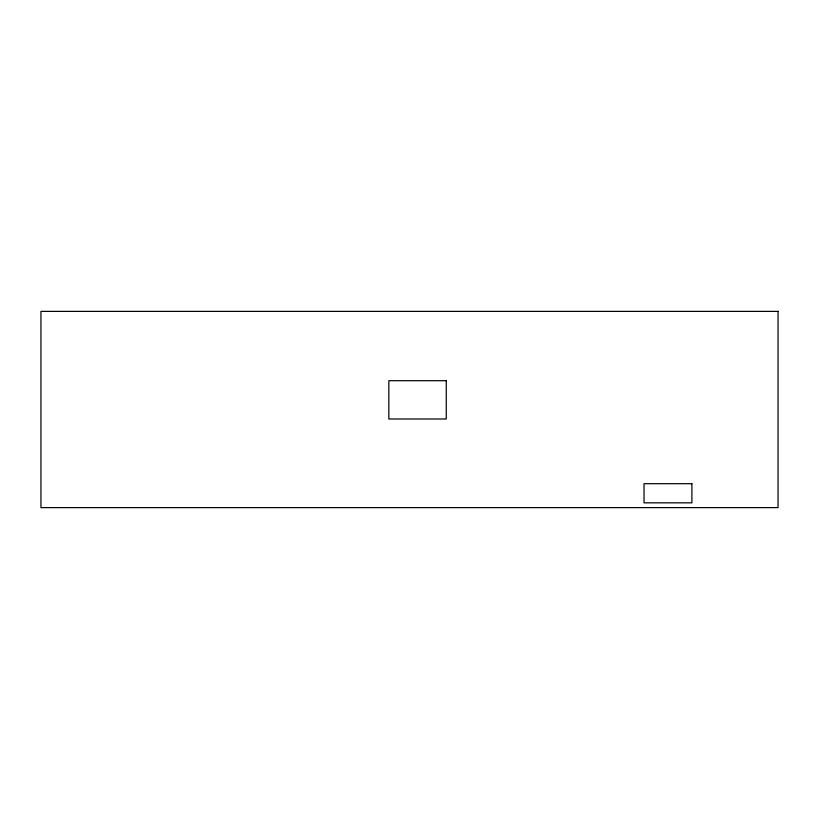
<?xml version="1.0" encoding="UTF-8"?>
<svg xmlns="http://www.w3.org/2000/svg" width="819" height="819" viewBox="0 0 819 819"><rect width="100%" height="100%" fill="white"/><g stroke="black" fill="none" stroke-linecap="round" stroke-linejoin="round"><path stroke-width="1.23" d="M778.05 311.384L40.95 311.384L40.95 507.616L778.05 507.616L778.05 311.384M446.263 380.702L388.83 380.702L388.83 418.99L446.263 418.99L446.263 380.702M691.891 483.691L644.031 483.691L644.031 502.835L691.891 502.835L691.891 483.691"/></g></svg>
